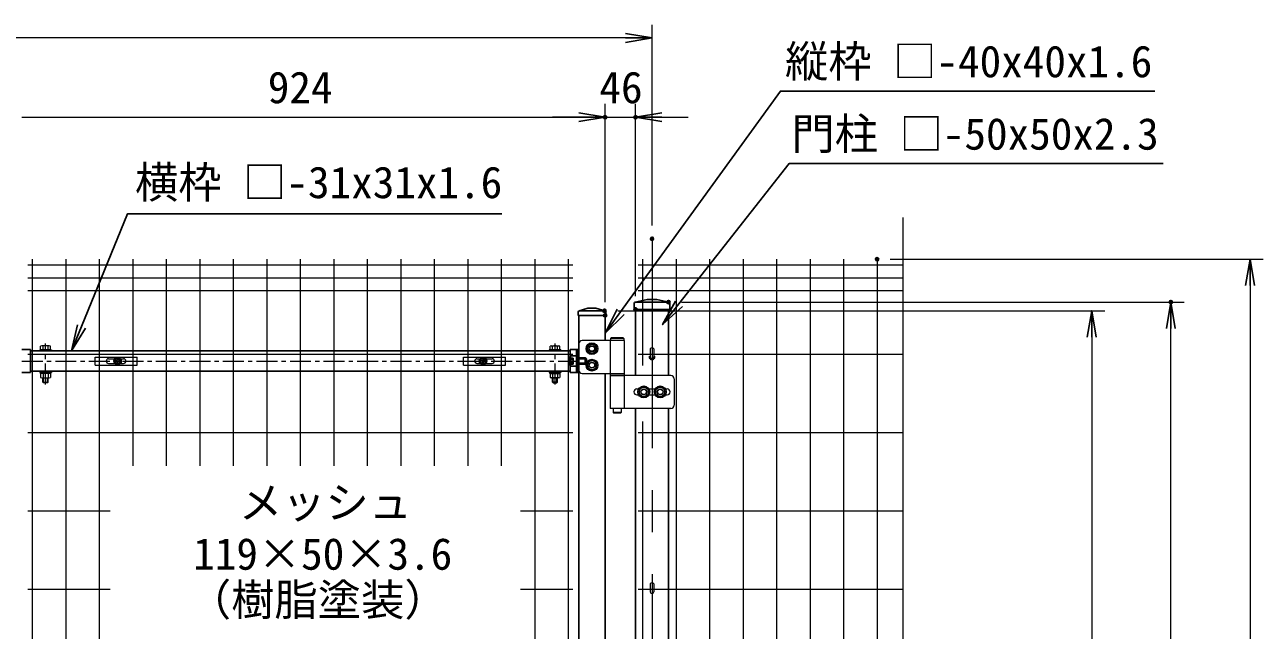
# Model space of a CAD drawing. Units: millimetres, scale not verified. Extents: x -4200 to 4200, y -2970 to 2970.
# Drawn here: x -2541 to -664, y 831 to 1748 of the extents above; entities that cross this region are included whole.
import ezdxf
from ezdxf.enums import TextEntityAlignment as Align

# ---------------------------------------------------------------- set-up
doc = ezdxf.new("R2010")
doc.units = ezdxf.units.MM
doc.header["$LTSCALE"] = 10
doc.header["$PDMODE"] = 32
doc.header["$PDSIZE"] = 5
doc.linetypes.add('USER1', pattern=[50.8, 31.75, -6.35, 6.35, -6.35])
for name, color, linetype, lineweight in [('0-1_D-STR3', 3, 'Continuous', 13), ('0-2_D-BMK', 2, 'USER1', 13), ('0-3_D-STR1', 1, 'Continuous', 25), ('0-6_D-STR-TXT', 7, 'Continuous', 25), ('0-7_D-STR-DIM', 7, 'Continuous', 13), ('0-8_0', 7, 'Continuous', 25), ('0-9_Defpoints', 6, 'Continuous', 25), ('0-B_D-STR2', 7, 'Continuous', 13)]:
    doc.layers.add(name, color=color, linetype=linetype, lineweight=lineweight)
doc.styles.add('ＭＳ ゴシック', font='')
doc.styles.get('ＭＳ ゴシック').set_extended_font_data('MS Gothic')

# ---------------------------------------------------------------- blocks, each defined once
blk = doc.blocks.new('_Open')
at = {"layer": '0-8_0'}
blk.add_line((-10, 1.667), (0, 0), dxfattribs=at)
blk.add_lwpolyline([(-10, -1.667), (0, 0), (-10, 0)], dxfattribs=at)
blk = doc.blocks.new('A$Cd95602ae')
at = {"layer": '0-9_Defpoints'}
for p, q in [((-98.4, 64.8), (-98.4, -64.8)), ((-98.4, 45.5), (-98.4, -45.5)), ((-98.4, 45.5), (-49.2, 45.5)), ((-98.4, 22.7), (-49.2, 22.7)), ((-88.6, 78.7), (-88.6, -78.7)), ((-49.2, 45.5), (-49.2, -45.5)), ((133.6, 49.2), (0, 49.2)), ((149.8, 33), (0, 33)), ((133.6, -49.2), (133.6, 49.2)), ((149.8, 33), (133.6, 49.2)), ((149.8, -33), (149.8, 33)), ((-98.4, -22.7), (-49.2, -22.7)), ((-98.4, -45.5), (-49.2, -45.5)), ((149.8, -33), (0, -33)), ((133.6, -49.2), (0, -49.2)), ((149.8, -33), (133.6, -49.2))]:
    blk.add_line(p, q, dxfattribs=at)
for points in [[(0, 78.7), (0, -78.7), (-88.6, -78.7), (-98.4, -64.8)], [(0, 78.7), (-88.6, 78.7), (-98.4, 64.8)]]:
    blk.add_lwpolyline(points, dxfattribs=at)
blk = doc.blocks.new('U6')
at = {"layer": '0-1_D-STR3'}
for p, q in [((9630, 18770), (8990, 18770)), ((9414, 18770), (9414, 18270)), ((9432, 18810), (9422, 18800)), ((9622, 18770), (9422, 18770)), ((9612, 18810), (9432, 18810)), ((9612, 18810), (9622, 18800)), ((9622, 18800), (9622, 18770)), ((9630, 18770), (9630, 18270)), ((770, 18628.5), (770, 18612.5)), ((770, 18628.5), (950, 18628.5)), ((770, 18612.5), (950, 18612.5)), ((785, 18628.5), (785, 18683)), ((935, 18628.5), (785, 18628.5)), ((916.3, 18688.5), (803.8, 18688.5)), ((822.5, 18628.5), (822.5, 18683)), ((897.5, 18628.5), (897.5, 18683)), ((935, 18628.5), (935, 18683)), ((950, 18628.5), (950, 18612.5)), ((8490, 18628.5), (8490, 18612.5)), ((8670, 18628.5), (8490, 18628.5)), ((8670, 18612.5), (8490, 18612.5)), ((8505, 18628.5), (8505, 18683)), ((8505, 18628.5), (8655, 18628.5)), ((8523.7, 18688.5), (8636.2, 18688.5)), ((8542.5, 18628.5), (8542.5, 18683)), ((8617.5, 18628.5), (8617.5, 18683)), ((8655, 18628.5), (8655, 18683)), ((8670, 18628.5), (8670, 18612.5)), ((8940, 18720), (8940, 18320)), ((770, 18302.5), (770, 18286.5)), ((770, 18302.5), (950, 18302.5)), ((770, 18286.5), (950, 18286.5)), ((785, 18266.5), (785, 18207)), ((822.5, 18266.5), (822.5, 18207)), ((863.8, 18266.5), (852.2, 18286.5)), ((870.7, 18266.5), (859.2, 18286.5)), ((897.5, 18266.5), (897.5, 18207)), ((935, 18266.5), (935, 18207)), ((950, 18302.5), (950, 18286.5)), ((8490, 18302.5), (8490, 18286.5)), ((8670, 18302.5), (8490, 18302.5)), ((8670, 18286.5), (8490, 18286.5)), ((8505, 18266.5), (8505, 18207)), ((8542.5, 18266.5), (8542.5, 18207)), ((8569.3, 18266.5), (8580.9, 18286.5)), ((8576.2, 18266.5), (8587.8, 18286.5)), ((8617.5, 18266.5), (8617.5, 18207)), ((8655, 18266.5), (8655, 18207)), ((8670, 18302.5), (8670, 18286.5)), ((8990, 18270), (9630, 18270)), ((9414, 18240), (9414, 17740)), ((10334, 18240), (9414, 18240)), ((9417, 18270), (9627, 18270)), ((9417, 18270), (9417, 18240)), ((9417, 18240), (9627, 18240)), ((9627, 18270), (9627, 18240)), ((9630, 18240), (9630, 17740)), ((803.8, 18201.5), (916.3, 18201.5)), ((820, 18138.5), (820, 18201.5)), ((820, 18138.5), (830, 18128.5)), ((820, 18138.5), (900, 18138.5)), ((830, 18128.5), (830, 18201.5)), ((890, 18128.5), (830, 18128.5)), ((890, 18128.5), (890, 18201.5)), ((890, 18128.5), (900, 18138.5)), ((900, 18138.5), (900, 18201.5)), ((8636.2, 18201.5), (8523.7, 18201.5)), ((8540, 18138.5), (8540, 18201.5)), ((8550, 18128.5), (8540, 18138.5)), ((8620, 18138.5), (8540, 18138.5)), ((8550, 18128.5), (8550, 18201.5)), ((8550, 18128.5), (8610, 18128.5)), ((8610, 18128.5), (8610, 18201.5)), ((8620, 18138.5), (8610, 18128.5)), ((8620, 18138.5), (8620, 18201.5)), ((9820, 18035), (9847.1, 18035)), ((10002.9, 18035), (10097.1, 18035)), ((10252.9, 18035), (10280, 18035)), ((10384, 18190), (10384, 17790)), ((9775, 17990), (9775.1, 17990)), ((9820, 17945), (9847.1, 17945)), ((10002.9, 17945), (10097.1, 17945)), ((10252.9, 17945), (10280, 17945)), ((10325, 17990), (10325.1, 17990)), ((10334, 17740), (9414, 17740)), ((9462, 17740), (9462, 17680)), ((9582, 17680), (9462, 17680)), ((9472, 17670), (9462, 17680)), ((9572, 17670), (9472, 17670)), ((9572, 17670), (9582, 17680)), ((9582, 17740), (9582, 17680))]:
    blk.add_line(p, q, dxfattribs=at)
for points in [[(9622, 18800), (9422, 18800), (9422, 18770)], [(937, 18266.5), (783, 18266.5), (783, 18286.5)], [(937, 18266.5), (937, 18286.5), (783, 18286.5)], [(8503, 18266.5), (8657, 18266.5), (8657, 18286.5)], [(8503, 18266.5), (8503, 18286.5), (8657, 18286.5)]]:
    blk.add_lwpolyline(points, dxfattribs=at)
for points in [[(9140, 18726), (9069.9, 18685.5), (9069.9, 18604.5), (9140, 18564), (9210.2, 18604.5), (9210.2, 18685.5)], [(9140, 18476), (9069.9, 18435.5), (9069.9, 18354.5), (9140, 18314), (9210.2, 18354.5), (9210.2, 18435.5)], [(9925, 18071), (9854.9, 18030.5), (9854.9, 17949.5), (9925, 17909), (9995.2, 17949.5), (9995.2, 18030.5)], [(10175, 18071), (10104.9, 18030.5), (10104.9, 17949.5), (10175, 17909), (10245.2, 17949.5), (10245.2, 18030.5)]]:
    blk.add_lwpolyline(points, close=True, dxfattribs=at)
for centre, radius in [((9140, 18645), 90), ((9140, 18645), 70.3), ((9140, 18645), 45), ((9140, 18645), 40), ((9140, 18395), 90), ((9140, 18395), 70.3), ((9140, 18395), 45), ((9140, 18395), 40), ((9925, 17990), 90), ((9925, 17990), 70.3), ((9925, 17990), 45), ((9925, 17990), 40), ((10175, 17990), 90), ((10175, 17990), 70.3), ((10175, 17990), 45), ((10175, 17990), 40)]:
    blk.add_circle(centre, radius, dxfattribs=at)
for centre, radius, start, end in [((8990, 18720), 50, 90, 180), ((803.8, 18654), 34.5, 57.13278, 122.86722), ((860, 18558.6), 129.9, 73.22135, 106.77865), ((916.3, 18654), 34.5, 57.13278, 122.86722), ((8523.7, 18654), 34.5, 57.13278, 122.86722), ((8580, 18558.6), 129.9, 73.22135, 106.77865), ((8636.2, 18654), 34.5, 57.13278, 122.86722), ((803.8, 18236), 34.5, 237.13278, 302.86722), ((860, 18331.4), 129.9, 253.22135, 286.77865), ((916.3, 18236), 34.5, 237.13278, 302.86722), ((8523.7, 18236), 34.5, 237.13278, 302.86722), ((8580, 18331.4), 129.9, 253.22135, 286.77865), ((8636.2, 18236), 34.5, 237.13278, 302.86722), ((8990, 18320), 50, 180, 270), ((10334, 18190), 50, 0, 90), ((9820, 17990), 45, 90, 180), ((10280, 17990), 45, 0, 90), ((9820, 17990), 45, 180, 270), ((10280, 17990), 45, 270, 0), ((10334, 17790), 50, 270, 0)]:
    blk.add_arc(centre, radius, start, end, dxfattribs=at)
at = {"layer": '0-2_D-BMK'}
for p, q in [((860, 18104), (860, 18724.9)), ((8580, 18104), (8580, 18724.9)), ((500, 18457.5), (8940, 18457.5))]:
    blk.add_line(p, q, dxfattribs=at)
at = {"layer": '0-3_D-STR1'}
for p, q in [((8930, 19196), (8930, 19150)), ((9350, 19150), (8930, 19150)), ((8940, 19150), (8940, 300)), ((8946.9, 19219), (9080, 19260)), ((9329.6, 19220), (8954, 19220)), ((9200, 19260), (9080, 19260)), ((9333.1, 19219), (9200, 19260)), ((9340, 19150), (9340, 18770)), ((9350, 19196), (9350, 19150)), ((500, 18632.5), (630, 18632.5)), ((630, 18632.5), (630, 18282.5)), ((630, 18612.5), (8810, 18612.5)), ((8810, 18632.5), (8810, 18282.5)), ((8940, 18632.5), (8810, 18632.5)), ((500, 18282.5), (630, 18282.5)), ((630, 18302.5), (8810, 18302.5)), ((8940, 18282.5), (8810, 18282.5)), ((9340, 18270), (9340, 2655))]:
    blk.add_line(p, q, dxfattribs=at)
for centre, start, end in [((8954, 19196), 90, 180), ((9326, 19196), 0, 72.84994)]:
    blk.add_arc(centre, 24, start, end, dxfattribs=at)
at = {"layer": '0-9_Defpoints'}
for p, q in [((8905, 18632.5), (8905, 18282.5)), ((8928, 18632.5), (8928, 18282.5))]:
    blk.add_line(p, q, dxfattribs=at)
for centre in [(1950, 18457.5), (7490, 18457.5)]:
    blk.add_circle(centre, 40, dxfattribs=at)
at = {"layer": '0-7_D-STR-DIM'}
blk.add_blockref('A$Cd95602ae', (8905, 18457.5), dxfattribs=at)
blk = doc.blocks.new('A$C1aa64d16')
at = {"layer": '0-1_D-STR3'}
for p, q in [((-339.9, 60), (295.1, 60)), ((-339.9, -60), (-339.9, 60)), ((-137.4, 35), (-45.6, 35)), ((-18.5, 4.2), (-31.5, 3.9)), ((-31.5, 3.9), (-31.5, -4)), ((-4, 31.5), (-4.2, 18.5)), ((-4, 31.5), (4, 31.5)), ((4, 31.5), (4.2, 18.5)), ((18.5, 4.2), (31.5, 3.9)), ((31.5, 3.9), (31.5, -4)), ((45.6, 35), (92.6, 35)), ((-137.4, -35), (-45.6, -35)), ((-18.5, -4.2), (-31.5, -4)), ((-4, -31.5), (-4.2, -18.5)), ((18.5, -4.2), (31.5, -4)), ((45.6, -35), (92.6, -35))]:
    blk.add_line(p, q, dxfattribs=at)
for points in [[(-339.9, -60), (295.1, -60), (295.1, 60)], [(-4, -31.5), (4, -31.5), (4.2, -18.5)]]:
    blk.add_lwpolyline(points, dxfattribs=at)
for radius in [57.5, 52.5]:
    blk.add_circle((0, 0), radius, dxfattribs=at)
for centre, radius, start, end in [((-137.4, 0), 35, 90, 270), ((-19.1, 19), 14.9, 270, 0), ((19.1, 19), 14.9, 180, 270), ((92.6, 0), 35, 270, 90), ((-19.1, -19), 14.9, 0, 90), ((19.1, -19), 14.9, 90, 180)]:
    blk.add_arc(centre, radius, start, end, dxfattribs=at)
blk = doc.blocks.new('A$Cf29bf4b8')
at = {"layer": '0-1_D-STR3'}
for p, q in [((-295.2, 60), (339.8, 60)), ((-295.2, -60), (-295.2, 60)), ((-92.7, 35), (-45.6, 35)), ((-18.5, 4.2), (-31.5, 3.9)), ((-31.5, 3.9), (-31.5, -4)), ((-4, 31.5), (-4.2, 18.5)), ((-4, 31.5), (4, 31.5)), ((4, 31.5), (4.2, 18.5)), ((18.5, 4.2), (31.5, 3.9)), ((31.5, 3.9), (31.5, -4)), ((45.6, 35), (137.3, 35)), ((-92.7, -35), (-45.6, -35)), ((-18.5, -4.2), (-31.5, -4)), ((-4, -31.5), (-4.2, -18.5)), ((18.5, -4.2), (31.5, -4)), ((45.6, -35), (137.3, -35))]:
    blk.add_line(p, q, dxfattribs=at)
for points in [[(-295.2, -60), (339.8, -60), (339.8, 60)], [(-4, -31.5), (4, -31.5), (4.2, -18.5)]]:
    blk.add_lwpolyline(points, dxfattribs=at)
for radius in [57.5, 52.5]:
    blk.add_circle((0, 0), radius, dxfattribs=at)
for centre, radius, start, end in [((-92.7, 0), 35, 90, 270), ((-19.1, 19), 14.9, 270, 0), ((19.1, 19), 14.9, 180, 270), ((137.3, 0), 35, 270, 90), ((-19.1, -19), 14.9, 0, 90), ((19.1, -19), 14.9, 90, 180)]:
    blk.add_arc(centre, radius, start, end, dxfattribs=at)
blk = doc.blocks.new('MLeader1')
at = {"layer": '0-6_D-STR-TXT'}
blk.add_line((-2449.03, 1288.81), (-2470.31, 1254.29), dxfattribs=at)
for points in [[(-2455.2, 1291.33), (-2385.69, 1461.75), (-1832.74, 1461.75), (-1818.42, 1461.75)], [(-2461.38, 1293.84), (-2470.31, 1254.29), (-2455.2, 1291.33)]]:
    blk.add_lwpolyline(points, dxfattribs=at)
blk = doc.blocks.new('MLeader2')
at = {"layer": '0-6_D-STR-TXT'}
blk.add_line((-1632.74, 1309.35), (-1661.61, 1280.86), dxfattribs=at)
for points in [[(-1638.14, 1313.26), (-1395.98, 1647.67), (-843.03, 1647.67), (-828.71, 1647.67)], [(-1643.54, 1317.17), (-1661.61, 1280.86), (-1638.14, 1313.26)]]:
    blk.add_lwpolyline(points, dxfattribs=at)
blk = doc.blocks.new('MLeader3')
at = {"layer": '0-6_D-STR-TXT'}
blk.add_line((-1544.55, 1321.45), (-1574.5, 1294.11), dxfattribs=at)
for points in [[(-1549.79, 1325.57), (-1382.99, 1537.98), (-830.04, 1537.98), (-815.72, 1537.98)], [(-1555.04, 1329.68), (-1574.5, 1294.11), (-1549.79, 1325.57)]]:
    blk.add_lwpolyline(points, dxfattribs=at)

msp = doc.modelspace()

# ---------------------------------------------------------------- linework, layer by layer
at = {"layer": '0-1_D-STR3'}
for p, q in [((-1593.21, 1257.16), (-1593.21, 1244.99)), ((-1588.01, 1257.16), (-1588.01, 1244.99)), ((-1593.21, 901.26), (-1593.21, 889.09)), ((-1588.01, 901.26), (-1588.01, 889.09))]:
    msp.add_line(p, q, dxfattribs=at)
for centre in [(-1590.61, 1244.99), (-1590.61, 889.09)]:
    msp.add_arc(centre, 2.6, 180, 0, dxfattribs=at)
for centre in [(-1590.61, 1257.14), (-1590.61, 901.25)]:
    msp.add_ellipse(centre, major_axis=(-2.6, 0), ratio=0.649974, start_param=3.1415927, end_param=6.2831853, dxfattribs=at)
at = {"layer": '0-2_D-BMK'}
msp.add_line((-1590.61, 1424.07), (-1590.61, -937.01), dxfattribs=at)
at = {"layer": '0-3_D-STR1'}
for p, q in [((-1617.45, 1325.99), (-1617.61, 1316.99)), ((-1617.45, 1325.99), (-1617.61, 1316.99)), ((-1617.61, 1316.99), (-1563.61, 1316.99)), ((-1563.61, 1316.99), (-1617.61, 1316.99)), ((-1598.11, 1331.99), (-1615.9, 1327.9)), ((-1598.11, 1331.99), (-1615.9, 1327.9)), ((-1615.61, 1316.99), (-1615.61, 1216.99)), ((-1565.69, 1327.99), (-1615.52, 1327.99)), ((-1598.11, 1331.99), (-1583.11, 1331.99)), ((-1583.11, 1331.99), (-1598.11, 1331.99)), ((-1583.11, 1331.99), (-1565.31, 1327.9)), ((-1583.11, 1331.99), (-1565.31, 1327.9)), ((-1565.61, 1316.99), (-1565.61, 1216.99)), ((-1563.76, 1325.99), (-1563.61, 1316.99)), ((-1615.61, 1166.99), (-1615.61, -394.51)), ((-1565.61, 1166.99), (-1565.61, -394.51))]:
    msp.add_line(p, q, dxfattribs=at)
for centre, radius, start, end in [((-1615.45, 1325.95), 2, 102.93782, 179), ((-1615.45, 1325.95), 2, 102.93782, 179), ((-1565.76, 1325.95), 2, 1, 77.06218), ((-1590.61, 1244.99), 4, 162.5424, 17.4576)]:
    msp.add_arc(centre, radius, start, end, dxfattribs=at)
at = {"layer": '0-7_D-STR-DIM'}
for p, q in [((-1590.61, 1444.07), (-1590.61, 1748.23)), ((-1630.61, 1728.23), (-2580.61, 1728.23)), ((-1661.61, 1327.99), (-1661.61, 1628.23)), ((-1661.61, 1327.99), (-1661.61, 1628.23)), ((-1615.61, 1336.99), (-1615.61, 1628.23)), ((-2545.61, 1608.23), (-1701.61, 1608.23)), ((-2545.61, 1608.23), (-2505.61, 1608.23)), ((-1701.61, 1608.23), (-1741.61, 1608.23)), ((-1661.61, 1608.23), (-1615.61, 1608.23)), ((-1575.61, 1608.23), (-1535.61, 1608.23)), ((-1229.42, 1392.99), (-664.29, 1392.99)), ((-684.29, 1352.99), (-684.29, -567.01)), ((-1642.64, 1314.99), (-904.29, 1314.99)), ((-1545.69, 1327.99), (-784.29, 1327.99)), ((-804.29, -867.01), (-804.29, 1287.99)), ((-924.29, 1274.99), (-924.29, -537.01))]:
    msp.add_line(p, q, dxfattribs=at)
at = {"layer": '0-9_Defpoints'}
for p in [(-1661.61, 1608.23), (-1615.61, 1608.23), (-1590.61, 1424.07), (-1249.42, 1392.99), (-1662.64, 1314.99), (-1615.61, 1316.99), (-1565.69, 1327.99), (-804.29, 1327.99), (-1661.61, 1307.99)]:
    msp.add_point(p, dxfattribs=at)
at = {"layer": '0-B_D-STR2'}
for p, q in [((-1209.92, 414.14), (-1209.92, 1455.99)), ((-2529.76, 1392.99), (-2529.76, -577.01)), ((-2478.99, 1392.99), (-2478.99, -577.01)), ((-2428.22, 1392.99), (-2428.22, -577.01)), ((-2377.45, 1392.99), (-2377.45, 1079.88)), ((-2326.68, 1392.99), (-2326.68, 1079.88)), ((-2275.91, 1392.99), (-2275.91, 1079.88)), ((-2225.14, 1392.99), (-2225.14, 1079.88)), ((-2174.37, 1392.99), (-2174.37, 1079.88)), ((-2123.6, 1392.99), (-2123.6, 1079.88)), ((-2072.83, 1392.99), (-2072.83, 1079.88)), ((-2022.06, 1392.99), (-2022.06, 1079.88)), ((-1971.29, 1392.99), (-1971.29, 1079.88)), ((-1920.52, 1392.99), (-1920.52, 1079.88)), ((-1869.75, 1392.99), (-1869.75, 1079.88)), ((-1818.98, 1392.99), (-1818.98, 1079.88)), ((-1768.21, 1392.99), (-1768.21, -577.01)), ((-1717.44, 1392.99), (-1717.44, -577.01)), ((-1604.81, 1392.99), (-1604.81, 1232.19)), ((-1554.04, 1392.99), (-1554.04, -577.01)), ((-1503.27, 1392.99), (-1503.27, -577.01)), ((-1452.5, 1392.99), (-1452.5, -577.01)), ((-1401.73, 1392.99), (-1401.73, -577.01)), ((-1350.96, 1392.99), (-1350.96, -577.01)), ((-1300.19, 1392.99), (-1300.19, -577.01)), ((-1249.42, 1392.99), (-1249.42, -577.01)), ((-2536.76, 1384.56), (-1710.44, 1384.56)), ((-1611.81, 1384.56), (-1209.92, 1384.56)), ((-2536.76, 1364.99), (-1710.44, 1364.99)), ((-1611.81, 1364.99), (-1209.92, 1364.99)), ((-2536.76, 1345.42), (-1710.44, 1345.42)), ((-1611.81, 1345.42), (-1209.92, 1345.42)), ((-2536.76, 1248.99), (-1710.44, 1248.99)), ((-1611.81, 1248.99), (-1209.92, 1248.99)), ((-1604.81, 1147.15), (-1604.81, -370.17)), ((-2536.76, 1130.35), (-1710.44, 1130.35)), ((-1611.81, 1130.35), (-1209.92, 1130.35)), ((-2536.76, 1011.7), (-2411.95, 1011.7)), ((-1789.76, 1011.7), (-1710.44, 1011.7)), ((-1611.81, 1011.7), (-1209.92, 1011.7)), ((-2536.76, 893.06), (-2411.95, 893.06)), ((-1789.76, 893.06), (-1710.44, 893.06)), ((-1611.81, 893.06), (-1209.92, 893.06))]:
    msp.add_line(p, q, dxfattribs=at)

# ---------------------------------------------------------------- block references
at = {"layer": '0-6_D-STR-TXT'}
for name in ['MLeader2', 'MLeader3', 'MLeader1']:
    msp.add_blockref(name, (0, 0), dxfattribs=at)
at = {"layer": '0-7_D-STR-DIM'}
for name, p, xscale, yscale in [('_Open', (-1590.61, 1728.23), 4, 4), ('_Open', (-1661.61, 1608.23), 4, 4), ('_Open', (-1661.61, 1608.23), 4, 4), ('U6', (-2595.61, -607.01), 0.1, 0.1), ('A$C1aa64d16', (-2400.61, 1238.74), 0.1, 0.1), ('A$Cf29bf4b8', (-1846.61, 1238.74), 0.1, 0.1)]:
    msp.add_blockref(name, p, dxfattribs=dict(at, xscale=xscale, yscale=yscale))
at = {"layer": '0-7_D-STR-DIM', "xscale": 4, "yscale": 4}
for p, rotation in [((-1615.61, 1608.23), 180), ((-684.29, 1392.99), 90), ((-924.29, 1314.99), 90), ((-804.29, 1327.99), 90)]:
    msp.add_blockref('_Open', p, dxfattribs=dict(at, rotation=rotation))

# ---------------------------------------------------------------- texts
at = {"layer": '0-6_D-STR-TXT', "style": 'ＭＳ ゴシック'}
for s, p in [('縦枠 □-40x40x1.6', (-1389.03, 1654.27)), ('門柱 □-50x50x2.3', (-1379.34, 1544.57)), ('横枠 □-31x31x1.6', (-2374.18, 1471.07)), ('メッシュ', (-2216.64, 985.97)), ('119×50×3.6', (-2285.94, 908.15)), ('（樹脂塗装）', (-2293.88, 838.66))]:
    msp.add_text(s, height=48.09, dxfattribs=at).set_placement(p, align=Align.BOTTOM_LEFT)
at = {"layer": '0-7_D-STR-DIM', "style": 'ＭＳ ゴシック'}
for s, p in [('924', (-2172.86, 1614.98)), ('46', (-1670.33, 1614.98))]:
    msp.add_text(s, height=48.09, dxfattribs=at).set_placement(p, align=Align.BOTTOM_LEFT)

doc.saveas('drawing.dxf')
